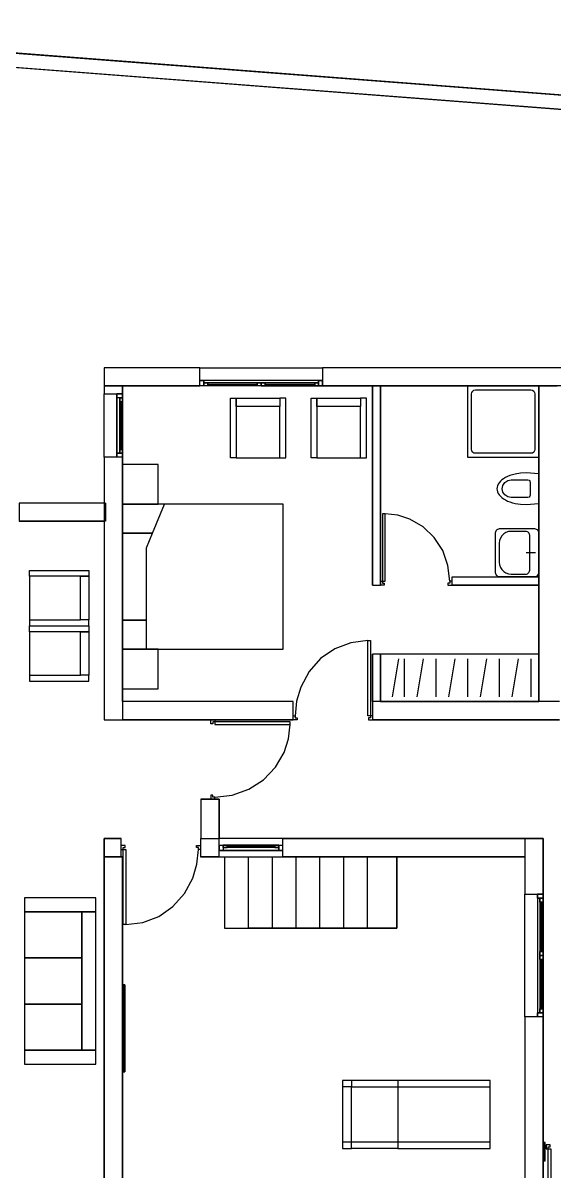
# Model space of a CAD drawing. Header units: metres. Extents: x -21 to 597, y -641 to 166.
# Drawn here: x 287.8 to 421.9, y -294.4 to -4.5 of the extents above; entities that cross this region are included whole.
import ezdxf

# ---------------------------------------------------------------- set-up
doc = ezdxf.new("R2010")
doc.units = ezdxf.units.M

msp = doc.modelspace()

# ---------------------------------------------------------------- linework, layer by layer
for p, q in [((187.09, -4.47), (539.94, -31.65)), ((536.69, -35.01), (183.58, -7.81)), ((332.46, -91.54), (308.33, -91.54)), ((308.33, -91.54), (308.33, -96.14)), ((332.46, -91.54), (363.46, -91.54)), ((332.46, -96.14), (332.46, -91.54)), ((424.63, -91.54), (363.46, -91.54)), ((363.46, -91.54), (363.46, -96.14)), ((332.46, -96.14), (332.46, -94.74)), ((363.46, -94.74), (332.46, -94.74)), ((332.46, -94.74), (333.46, -94.74)), ((333.23, -94.74), (332.46, -94.74)), ((332.46, -95.78), (332.46, -94.74)), ((333.46, -94.74), (333.23, -94.74)), ((333.46, -94.74), (333.46, -95.34)), ((333.46, -94.74), (333.46, -96.14)), ((362.46, -94.74), (333.46, -94.74)), ((333.46, -95.08), (333.46, -94.74)), ((333.46, -96.14), (333.46, -95.08)), ((333.46, -95.34), (333.46, -96.14)), ((347.96, -95.34), (333.46, -95.34)), ((333.46, -95.34), (334.46, -95.34)), ((333.46, -96.14), (333.46, -95.34)), ((334.25, -95.34), (333.46, -95.34)), ((333.46, -95.95), (333.46, -95.34)), ((334.46, -95.34), (334.25, -95.34)), ((334.46, -95.34), (334.46, -95.74)), ((334.46, -95.34), (334.46, -96.14)), ((346.96, -95.34), (334.46, -95.34)), ((334.46, -95.52), (334.46, -95.34)), ((334.46, -96.14), (334.46, -95.52)), ((346.96, -95.74), (346.96, -95.34)), ((346.96, -95.34), (346.96, -96.14)), ((346.96, -95.34), (347.96, -95.34)), ((346.96, -95.97), (346.96, -95.34)), ((347.17, -95.34), (346.96, -95.34)), ((347.96, -95.34), (347.17, -95.34)), ((362.46, -95.34), (347.96, -95.34)), ((347.96, -95.34), (348.96, -95.34)), ((347.96, -95.34), (347.96, -96.14)), ((347.96, -95.54), (347.96, -95.34)), ((348.75, -95.34), (347.96, -95.34)), ((347.96, -96.14), (347.96, -95.54)), ((348.96, -95.34), (348.75, -95.34)), ((348.96, -95.34), (348.96, -95.74)), ((348.96, -95.34), (348.96, -96.14)), ((361.46, -95.34), (348.96, -95.34)), ((348.96, -95.52), (348.96, -95.34)), ((348.96, -96.14), (348.96, -95.52)), ((361.46, -95.74), (361.46, -95.34)), ((361.46, -95.34), (361.46, -96.14)), ((361.46, -95.34), (362.46, -95.34)), ((361.46, -95.97), (361.46, -95.34)), ((361.67, -95.34), (361.46, -95.34)), ((362.46, -95.34), (361.67, -95.34)), ((362.46, -95.34), (362.46, -94.74)), ((362.46, -94.74), (362.46, -96.14)), ((362.46, -94.74), (363.46, -94.74)), ((362.46, -95.8), (362.46, -94.74)), ((362.69, -94.74), (362.46, -94.74)), ((362.46, -95.34), (362.46, -96.14)), ((362.46, -95.34), (362.46, -96.14)), ((362.46, -95.54), (362.46, -95.34)), ((362.46, -96.14), (362.46, -95.54)), ((363.46, -94.74), (362.69, -94.74)), ((363.46, -94.74), (363.46, -96.14)), ((363.46, -95.11), (363.46, -94.74)), ((363.46, -96.14), (363.46, -95.11)), ((308.33, -96.14), (308.33, -98.14)), ((308.33, -96.14), (312.93, -96.14)), ((332.46, -96.14), (308.33, -96.14)), ((308.33, -114.14), (308.33, -98.14)), ((308.33, -98.14), (312.93, -98.14)), ((311.53, -99.14), (311.53, -98.14)), ((311.53, -98.14), (311.53, -114.14)), ((311.53, -98.14), (312.93, -98.14)), ((311.53, -98.14), (311.53, -98.89)), ((311.93, -98.14), (311.53, -98.14)), ((312.93, -98.14), (311.93, -98.14)), ((312.93, -96.14), (312.93, -98.14)), ((312.93, -98.14), (312.93, -99.14)), ((312.93, -98.14), (312.93, -114.14)), ((312.93, -98.14), (312.93, -98.14)), ((312.93, -99.14), (312.93, -98.14)), ((312.93, -98.14), (312.93, -98.43)), ((312.93, -98.43), (312.93, -99.14)), ((332.46, -96.14), (332.46, -95.78)), ((333.46, -96.14), (332.46, -96.14)), ((363.46, -96.14), (332.46, -96.14)), ((333.23, -96.14), (332.46, -96.14)), ((333.46, -96.14), (333.23, -96.14)), ((333.46, -96.14), (333.46, -95.95)), ((334.46, -96.14), (333.46, -96.14)), ((347.96, -96.14), (333.46, -96.14)), ((362.46, -96.14), (333.46, -96.14)), ((334.25, -96.14), (333.46, -96.14)), ((334.46, -96.14), (334.25, -96.14)), ((334.46, -95.74), (334.46, -95.94)), ((334.46, -95.74), (346.96, -95.74)), ((334.46, -95.74), (346.96, -95.74)), ((334.46, -95.94), (334.46, -95.74)), ((334.46, -95.9), (334.46, -95.74)), ((337.19, -95.74), (334.46, -95.74)), ((334.46, -95.94), (334.46, -95.9)), ((346.96, -95.94), (334.46, -95.94)), ((346.96, -95.94), (334.46, -95.94)), ((334.46, -95.94), (334.46, -96.14)), ((344.22, -95.94), (334.46, -95.94)), ((346.96, -96.14), (334.46, -96.14)), ((346.96, -95.74), (337.19, -95.74)), ((346.96, -95.94), (344.22, -95.94)), ((346.96, -95.74), (346.96, -95.94)), ((346.96, -95.74), (346.96, -95.94)), ((346.96, -95.79), (346.96, -95.74)), ((346.96, -95.94), (346.96, -95.79)), ((346.96, -96.14), (346.96, -95.94)), ((346.96, -96.14), (346.96, -95.97)), ((347.96, -96.14), (346.96, -96.14)), ((347.71, -96.14), (346.96, -96.14)), ((347.96, -96.14), (347.71, -96.14)), ((348.96, -96.14), (347.96, -96.14)), ((347.96, -96.14), (362.46, -96.14)), ((348.75, -96.14), (347.96, -96.14)), ((348.96, -96.14), (348.75, -96.14)), ((348.96, -95.74), (348.96, -95.94)), ((348.96, -95.74), (361.46, -95.74)), ((348.96, -95.74), (361.46, -95.74)), ((348.96, -95.94), (348.96, -95.74)), ((348.96, -95.9), (348.96, -95.74)), ((351.69, -95.74), (348.96, -95.74)), ((348.96, -95.94), (348.96, -95.9)), ((361.46, -95.94), (348.96, -95.94)), ((361.46, -95.94), (348.96, -95.94)), ((348.96, -95.94), (348.96, -96.14)), ((358.72, -95.94), (348.96, -95.94)), ((361.46, -96.14), (348.96, -96.14)), ((361.46, -95.74), (351.69, -95.74)), ((361.46, -95.94), (358.72, -95.94)), ((361.46, -95.74), (361.46, -95.94)), ((361.46, -95.74), (361.46, -95.94)), ((361.46, -95.79), (361.46, -95.74)), ((361.46, -95.94), (361.46, -95.79)), ((361.46, -96.14), (361.46, -95.94)), ((361.46, -96.14), (361.46, -95.97)), ((362.46, -96.14), (361.46, -96.14)), ((362.21, -96.14), (361.46, -96.14)), ((362.46, -96.14), (362.21, -96.14)), ((362.46, -96.14), (362.46, -95.8)), ((363.46, -96.14), (362.46, -96.14)), ((362.46, -96.14), (363.46, -96.14)), ((363.19, -96.14), (362.46, -96.14)), ((363.46, -96.14), (363.19, -96.14)), ((363.46, -96.14), (363.46, -96.14)), ((424.63, -96.14), (363.46, -96.14)), ((376.03, -96.14), (378.03, -96.14)), ((376.03, -146.44), (376.03, -96.14)), ((378.03, -96.14), (378.03, -146.44)), ((400.03, -96.14), (400.03, -114.14)), ((401.03, -98.14), (401.11, -97.76)), ((401.03, -112.14), (401.03, -98.14)), ((401.11, -97.76), (401.33, -97.43)), ((401.33, -97.43), (401.65, -97.22)), ((401.65, -97.22), (402.03, -97.14)), ((402.03, -97.14), (416.03, -97.14)), ((416.03, -97.14), (416.42, -97.22)), ((416.42, -97.22), (416.74, -97.43)), ((416.74, -97.43), (416.96, -97.76)), ((416.96, -97.76), (417.03, -98.14)), ((417.03, -98.14), (417.03, -112.14)), ((418.03, -114.14), (418.03, -96.14)), ((418.03, -96.14), (422.63, -96.14)), ((418.03, -175.84), (418.03, -96.14)), ((311.53, -98.89), (311.53, -99.14)), ((311.53, -113.14), (311.53, -99.14)), ((312.33, -99.14), (311.53, -99.14)), ((312.93, -99.14), (311.53, -99.14)), ((312.57, -99.14), (311.53, -99.14)), ((312.33, -99.14), (312.33, -100.14)), ((312.33, -113.14), (312.33, -99.14)), ((312.33, -99.14), (312.93, -99.14)), ((312.93, -99.14), (312.33, -99.14)), ((312.49, -99.14), (312.33, -99.14)), ((312.33, -99.14), (312.33, -99.42)), ((312.33, -99.42), (312.33, -100.14)), ((312.33, -112.14), (312.33, -100.14)), ((312.33, -100.14), (312.55, -100.14)), ((312.33, -100.14), (312.93, -100.14)), ((312.48, -100.14), (312.33, -100.14)), ((312.93, -100.14), (312.48, -100.14)), ((312.93, -99.14), (312.49, -99.14)), ((312.55, -100.14), (312.75, -100.14)), ((312.55, -100.14), (312.55, -112.14)), ((312.71, -100.14), (312.55, -100.14)), ((312.93, -99.14), (312.57, -99.14)), ((312.75, -100.14), (312.71, -100.14)), ((312.75, -100.14), (312.75, -112.14)), ((312.75, -100.14), (312.93, -100.14)), ((312.75, -100.14), (312.75, -109.24)), ((312.93, -100.14), (312.93, -99.14)), ((312.93, -99.14), (312.93, -99.91)), ((312.93, -99.91), (312.93, -100.14)), ((312.93, -112.14), (312.93, -100.14)), ((340.18, -99.24), (341.68, -99.24)), ((340.18, -114.24), (340.18, -99.24)), ((341.68, -99.24), (352.68, -99.24)), ((341.68, -101.34), (341.68, -99.24)), ((341.68, -99.24), (341.68, -114.24)), ((352.68, -101.34), (341.68, -101.34)), ((352.68, -99.24), (352.68, -101.34)), ((354.18, -99.24), (352.68, -99.24)), ((352.68, -114.24), (352.68, -101.34)), ((354.18, -114.24), (354.18, -99.24)), ((360.54, -99.24), (362.04, -99.24)), ((360.54, -114.24), (360.54, -99.24)), ((362.04, -99.24), (373.04, -99.24)), ((362.04, -101.34), (362.04, -99.24)), ((362.04, -99.24), (362.04, -114.24)), ((373.04, -101.34), (362.04, -101.34)), ((373.04, -99.24), (373.04, -101.34)), ((374.54, -99.24), (373.04, -99.24)), ((373.04, -114.24), (373.04, -101.34)), ((374.54, -114.24), (374.54, -99.24)), ((312.75, -109.24), (312.75, -112.14)), ((312.55, -112.14), (312.33, -112.14)), ((312.93, -112.14), (312.33, -112.14)), ((312.33, -112.14), (312.33, -113.14)), ((312.79, -112.14), (312.33, -112.14)), ((312.33, -112.14), (312.33, -112.37)), ((312.33, -112.37), (312.33, -113.14)), ((312.55, -112.14), (312.75, -112.14)), ((312.6, -112.14), (312.55, -112.14)), ((312.75, -112.14), (312.6, -112.14)), ((312.93, -112.14), (312.75, -112.14)), ((312.93, -112.14), (312.79, -112.14)), ((312.93, -113.14), (312.93, -112.14)), ((312.93, -112.14), (312.93, -112.37)), ((312.93, -112.37), (312.93, -113.14)), ((401.11, -112.53), (401.03, -112.14)), ((401.33, -112.85), (401.11, -112.53)), ((401.65, -113.07), (401.33, -112.85)), ((416.74, -112.85), (416.42, -113.07)), ((416.96, -112.53), (416.74, -112.85)), ((417.03, -112.14), (416.96, -112.53)), ((312.93, -114.14), (308.33, -114.14)), ((308.33, -114.14), (308.33, -180.44)), ((311.53, -113.14), (312.33, -113.14)), ((311.53, -113.14), (312.93, -113.14)), ((311.53, -114.14), (311.53, -113.14)), ((311.9, -113.14), (311.53, -113.14)), ((311.53, -113.14), (311.53, -113.39)), ((311.53, -113.39), (311.53, -114.14)), ((312.93, -114.14), (311.53, -114.14)), ((312.54, -114.14), (311.53, -114.14)), ((312.93, -113.14), (311.9, -113.14)), ((312.33, -113.14), (312.93, -113.14)), ((312.33, -113.14), (312.93, -113.14)), ((312.49, -113.14), (312.33, -113.14)), ((312.93, -113.14), (312.49, -113.14)), ((312.93, -114.14), (312.54, -114.14)), ((312.93, -113.14), (312.93, -114.14)), ((312.93, -114.14), (312.93, -113.14)), ((312.93, -113.14), (312.93, -113.39)), ((312.93, -113.39), (312.93, -114.14)), ((312.93, -114.14), (312.93, -114.14)), ((312.93, -114.14), (312.93, -180.44)), ((341.68, -114.24), (340.18, -114.24)), ((341.68, -114.24), (352.68, -114.24)), ((352.68, -114.24), (354.18, -114.24)), ((362.04, -114.24), (360.54, -114.24)), ((362.04, -114.24), (373.04, -114.24)), ((373.04, -114.24), (374.54, -114.24)), ((400.03, -114.14), (418.03, -114.14)), ((402.03, -113.14), (401.65, -113.07)), ((416.03, -113.14), (402.03, -113.14)), ((416.42, -113.07), (416.03, -113.14)), ((321.93, -116), (312.93, -116)), ((312.93, -116), (312.93, -126)), ((321.93, -126), (321.93, -116)), ((410.73, -118.76), (410.15, -119)), ((411.36, -118.56), (410.73, -118.76)), ((412.01, -118.39), (411.36, -118.56)), ((413.41, -118.17), (412.01, -118.39)), ((414.85, -118.09), (413.41, -118.17)), ((418.03, -118.34), (414.85, -118.09)), ((418.03, -125.83), (418.03, -118.34)), ((407.47, -121.7), (407.43, -122.09)), ((407.58, -121.31), (407.47, -121.7)), ((407.75, -120.93), (407.58, -121.31)), ((408, -120.56), (407.75, -120.93)), ((408.31, -120.2), (408, -120.56)), ((408.68, -119.87), (408.31, -120.2)), ((409.12, -119.55), (408.68, -119.87)), ((408.73, -122.09), (408.91, -121.24)), ((408.91, -121.24), (409.42, -120.52)), ((409.61, -119.26), (409.12, -119.55)), ((409.42, -120.52), (410.18, -120.04)), ((410.15, -119), (409.61, -119.26)), ((410.18, -120.04), (411.08, -119.87)), ((411.08, -119.87), (415.25, -119.87)), ((415.25, -119.87), (415.55, -119.95)), ((415.55, -119.95), (415.78, -120.17)), ((415.78, -120.17), (415.86, -120.48)), ((415.86, -120.48), (415.86, -123.7)), ((407.43, -122.09), (407.47, -122.48)), ((407.47, -122.48), (407.58, -122.87)), ((407.58, -122.87), (407.75, -123.25)), ((407.75, -123.25), (408, -123.62)), ((408, -123.62), (408.31, -123.97)), ((408.31, -123.97), (408.68, -124.31)), ((408.68, -124.31), (409.12, -124.63)), ((408.91, -122.94), (408.73, -122.09)), ((409.42, -123.66), (408.91, -122.94)), ((409.12, -124.63), (409.61, -124.92)), ((410.18, -124.14), (409.42, -123.66)), ((411.08, -124.31), (410.18, -124.14)), ((415.25, -124.31), (411.08, -124.31)), ((415.55, -124.22), (415.25, -124.31)), ((415.78, -124), (415.55, -124.22)), ((415.86, -123.7), (415.78, -124)), ((308.63, -125.7), (286.92, -125.7)), ((308.63, -125.7), (308.63, -130.3)), ((353.53, -126), (312.93, -126)), ((312.93, -126), (312.93, -162.6)), ((312.93, -126), (321.93, -126)), ((320.54, -133.32), (323.57, -126)), ((353.53, -162.6), (353.53, -126)), ((409.61, -124.92), (410.15, -125.18)), ((410.15, -125.18), (410.73, -125.42)), ((410.73, -125.42), (411.36, -125.62)), ((411.36, -125.62), (412.01, -125.78)), ((412.01, -125.78), (413.41, -126.01)), ((413.41, -126.01), (414.85, -126.09)), ((414.85, -126.09), (418.03, -125.83)), ((308.63, -130.3), (286.92, -130.3)), ((378.53, -128.44), (378.53, -145.44)), ((379.23, -128.44), (378.53, -128.44)), ((379.23, -145.44), (379.23, -128.44)), ((382.41, -128.77), (379.23, -128.44)), ((385.47, -129.74), (382.41, -128.77)), ((388.81, -131.69), (385.47, -129.74)), ((312.93, -133.32), (320.54, -133.32)), ((320.54, -133.32), (312.93, -133.32)), ((319.02, -136.98), (320.54, -133.32)), ((391.63, -134.4), (388.81, -131.69)), ((407.06, -133.02), (407.03, -133.24)), ((407.03, -133.24), (407.03, -143.24)), ((407.13, -132.81), (407.06, -133.02)), ((407.25, -132.62), (407.13, -132.81)), ((407.41, -132.46), (407.25, -132.62)), ((407.6, -132.34), (407.41, -132.46)), ((407.81, -132.27), (407.6, -132.34)), ((408.03, -132.24), (407.81, -132.27)), ((417.03, -132.24), (408.03, -132.24)), ((417.03, -132.24), (408.03, -132.24)), ((409.72, -133.14), (409.15, -133.5)), ((410.36, -132.92), (409.72, -133.14)), ((411.02, -132.84), (410.36, -132.92)), ((414.72, -132.84), (411.02, -132.84)), ((414.72, -132.84), (411.02, -132.84)), ((414.95, -132.87), (414.72, -132.84)), ((415.16, -132.94), (414.95, -132.87)), ((415.35, -133.06), (415.16, -132.94)), ((415.5, -133.22), (415.35, -133.06)), ((415.62, -133.41), (415.5, -133.22)), ((417.26, -132.27), (417.03, -132.24)), ((417.47, -132.34), (417.26, -132.27)), ((417.66, -132.46), (417.47, -132.34)), ((417.81, -132.62), (417.66, -132.46)), ((417.94, -132.81), (417.81, -132.62)), ((418.01, -133.02), (417.94, -132.81)), ((418.03, -133.24), (418.01, -133.02)), ((393.76, -137.72), (391.63, -134.4)), ((408.1, -135.18), (408.02, -135.84)), ((408.02, -135.84), (408.02, -140.64)), ((408.32, -134.54), (408.1, -135.18)), ((408.68, -133.97), (408.32, -134.54)), ((409.15, -133.5), (408.68, -133.97)), ((415.7, -133.62), (415.62, -133.41)), ((415.72, -133.84), (415.7, -133.62)), ((415.72, -142.64), (415.72, -133.84)), ((319.02, -155.28), (319.02, -136.98)), ((395.08, -141.47), (393.76, -137.72)), ((417.21, -138.24), (414.81, -138.24)), ((395.53, -145.44), (395.08, -141.47)), ((408.02, -140.64), (408.1, -141.31)), ((408.1, -141.31), (408.32, -141.94)), ((408.32, -141.94), (408.68, -142.51)), ((289.48, -142.69), (304.48, -142.69)), ((289.48, -144.19), (289.48, -142.69)), ((289.48, -144.19), (289.48, -155.19)), ((304.48, -144.19), (289.48, -144.19)), ((302.38, -155.19), (302.38, -144.19)), ((302.38, -144.19), (304.48, -144.19)), ((304.48, -142.69), (304.48, -144.19)), ((304.48, -144.19), (304.48, -155.19)), ((396.03, -144.44), (396.03, -146.44)), ((418.03, -144.44), (396.03, -144.44)), ((407.03, -143.24), (407.06, -143.47)), ((407.06, -143.47), (407.13, -143.68)), ((407.13, -143.68), (407.25, -143.87)), ((407.25, -143.87), (407.41, -144.02)), ((407.41, -144.02), (407.6, -144.14)), ((407.6, -144.14), (407.81, -144.22)), ((407.81, -144.22), (408.03, -144.24)), ((408.03, -144.24), (417.03, -144.24)), ((408.68, -142.51), (409.15, -142.99)), ((409.15, -142.99), (409.72, -143.34)), ((409.72, -143.34), (410.36, -143.57)), ((410.36, -143.57), (411.02, -143.64)), ((411.02, -143.64), (414.72, -143.64)), ((414.72, -143.64), (414.95, -143.62)), ((414.95, -143.62), (415.16, -143.54)), ((415.16, -143.54), (415.35, -143.42)), ((415.35, -143.42), (415.5, -143.27)), ((415.5, -143.27), (415.62, -143.08)), ((415.62, -143.08), (415.7, -142.87)), ((415.7, -142.87), (415.72, -142.64)), ((417.03, -144.24), (417.26, -144.22)), ((417.26, -144.22), (417.47, -144.14)), ((417.47, -144.14), (417.66, -144.02)), ((417.66, -144.02), (417.81, -143.87)), ((417.81, -143.87), (417.94, -143.68)), ((417.94, -143.68), (418.01, -143.47)), ((418.01, -143.47), (418.03, -143.24)), ((418.03, -144.44), (418.03, -146.44)), ((376.03, -146.44), (378.03, -146.44)), ((378.03, -145.44), (378.53, -145.44)), ((379.03, -146.44), (378.03, -146.44)), ((378.53, -145.44), (379.23, -145.44)), ((378.53, -145.44), (378.53, -145.94)), ((378.53, -145.94), (379.03, -145.94)), ((379.03, -145.94), (379.03, -146.44)), ((395.03, -145.94), (395.03, -146.44)), ((395.53, -145.94), (395.03, -145.94)), ((395.03, -146.44), (396.03, -146.44)), ((395.53, -145.44), (395.53, -145.94)), ((396.03, -145.44), (395.53, -145.44)), ((418.03, -146.44), (396.03, -146.44)), ((289.48, -155.19), (289.48, -156.69)), ((289.48, -155.19), (302.38, -155.19)), ((304.48, -155.19), (302.38, -155.19)), ((304.48, -156.69), (304.48, -155.19)), ((312.93, -155.28), (319.02, -155.28)), ((319.02, -155.28), (312.93, -155.28)), ((319.02, -162.6), (319.02, -155.28)), ((289.48, -156.69), (304.48, -156.69)), ((289.48, -156.69), (304.48, -156.69)), ((289.48, -158.19), (289.48, -156.69)), ((289.48, -158.19), (289.48, -169.19)), ((304.48, -158.19), (289.48, -158.19)), ((302.38, -169.19), (302.38, -158.19)), ((302.38, -158.19), (304.48, -158.19)), ((304.48, -156.69), (304.48, -158.19)), ((304.48, -158.19), (304.48, -169.19)), ((370.56, -160.97), (366.53, -162.51)), ((374.83, -160.44), (370.56, -160.97)), ((374.83, -160.44), (375.53, -160.44)), ((374.83, -179.44), (374.83, -160.44)), ((375.53, -160.44), (375.53, -179.44)), ((312.93, -162.6), (353.53, -162.6)), ((321.93, -162.6), (312.93, -162.6)), ((312.93, -162.6), (312.93, -172.6)), ((321.93, -172.6), (321.93, -162.6)), ((362.95, -164.99), (360.03, -168.27)), ((366.53, -162.51), (362.95, -164.99)), ((378.03, -163.84), (376.03, -163.84)), ((376.03, -175.84), (376.03, -163.84)), ((378.03, -163.84), (378.03, -163.84)), ((418.03, -163.84), (378.03, -163.84)), ((378.03, -163.84), (378.03, -175.84)), ((382.6, -165.04), (381, -174.64)), ((384.03, -165.04), (384.03, -174.64)), ((388.83, -165.04), (387.23, -174.64)), ((392.03, -165.04), (392.03, -174.64)), ((396.83, -165.04), (395.23, -174.64)), ((400.03, -165.04), (400.03, -174.64)), ((404.83, -165.04), (403.23, -174.64)), ((408.03, -165.04), (408.03, -174.64)), ((412.83, -165.04), (411.23, -174.64)), ((416.03, -165.04), (416.03, -174.64)), ((289.48, -169.19), (289.48, -170.69)), ((289.48, -169.19), (302.38, -169.19)), ((289.48, -170.69), (304.48, -170.69)), ((304.48, -169.19), (302.38, -169.19)), ((304.48, -170.69), (304.48, -169.19)), ((360.03, -168.27), (357.93, -172.17)), ((312.93, -172.6), (321.93, -172.6)), ((357.93, -172.17), (356.88, -175.74)), ((356.03, -175.84), (312.93, -175.84)), ((312.93, -175.84), (312.93, -180.44)), ((356.03, -180.44), (356.03, -175.84)), ((356.88, -175.74), (356.53, -179.44)), ((378.03, -175.84), (376.03, -175.84)), ((423.23, -175.84), (376.03, -175.84)), ((376.03, -175.84), (376.03, -180.44)), ((378.03, -175.84), (418.03, -175.84)), ((422.63, -175.84), (418.03, -175.84)), ((356.03, -179.44), (356.53, -179.44)), ((356.53, -179.44), (356.53, -179.94)), ((375.53, -179.44), (374.83, -179.44)), ((375.53, -179.44), (375.53, -179.94)), ((376.03, -179.44), (375.53, -179.44)), ((308.33, -180.44), (312.93, -180.44)), ((356.03, -180.44), (312.93, -180.44)), ((335.23, -181.44), (335.23, -180.44)), ((335.73, -181.44), (335.23, -181.44)), ((335.73, -180.94), (335.73, -181.44)), ((336.23, -180.94), (335.73, -180.94)), ((336.23, -180.44), (336.23, -180.94)), ((355.23, -180.94), (336.23, -180.94)), ((336.23, -180.94), (336.23, -181.64)), ((336.23, -181.64), (355.23, -181.64)), ((354.86, -185.21), (355.23, -181.64)), ((355.23, -181.64), (355.23, -180.94)), ((357.03, -180.44), (356.03, -180.44)), ((356.53, -179.94), (357.03, -179.94)), ((357.03, -179.94), (357.03, -180.44)), ((375.03, -179.94), (375.03, -180.44)), ((375.53, -179.94), (375.03, -179.94)), ((375.03, -180.44), (376.03, -180.44)), ((423.23, -180.44), (376.03, -180.44)), ((353.78, -188.65), (354.86, -185.21)), ((351.6, -192.4), (353.78, -188.65)), ((348.57, -195.56), (351.6, -192.4)), ((344.86, -197.95), (348.57, -195.56)), ((335.23, -199.44), (335.23, -200.44)), ((335.73, -199.44), (335.23, -199.44)), ((335.73, -199.94), (335.73, -199.44)), ((336.23, -199.94), (335.73, -199.94)), ((336.23, -199.94), (340.67, -199.44)), ((336.23, -200.44), (336.23, -199.94)), ((340.67, -199.44), (344.86, -197.95)), ((332.77, -200.44), (332.77, -210.44)), ((332.77, -200.44), (337.37, -200.44)), ((337.37, -200.44), (337.37, -210.44)), ((308.33, -210.44), (312.62, -210.44)), ((308.33, -215.04), (308.33, -210.44)), ((312.62, -215.04), (312.62, -210.44)), ((332.62, -210.44), (337.37, -210.44)), ((332.62, -210.44), (332.62, -215.04)), ((332.77, -210.44), (337.37, -210.44)), ((353.37, -210.44), (337.37, -210.44)), ((337.37, -215.04), (337.37, -210.44)), ((353.37, -210.44), (414.5, -210.44)), ((353.37, -210.44), (353.37, -215.04)), ((414.5, -210.44), (414.5, -215.04)), ((414.5, -210.44), (414.5, -224.44)), ((414.5, -210.44), (419.1, -210.44)), ((419.1, -210.44), (419.1, -224.44)), ((313.62, -212.15), (312.62, -212.15)), ((312.62, -213.15), (313.12, -213.15)), ((313.12, -212.65), (313.62, -212.65)), ((313.12, -213.15), (313.12, -212.65)), ((313.12, -232.15), (313.12, -213.15)), ((313.12, -213.15), (313.82, -213.15)), ((313.62, -212.65), (313.62, -212.15)), ((313.82, -213.15), (313.82, -232.15)), ((331.62, -212.15), (332.62, -212.15)), ((331.62, -212.65), (331.62, -212.15)), ((332.12, -212.65), (331.62, -212.65)), ((331.76, -216.85), (332.12, -213.15)), ((332.12, -213.15), (332.12, -212.65)), ((332.62, -213.15), (332.12, -213.15)), ((337.37, -212.07), (338.37, -212.07)), ((337.37, -212.07), (353.37, -212.07)), ((337.37, -213.47), (337.37, -212.07)), ((337.37, -212.07), (337.66, -212.07)), ((337.37, -212.07), (337.37, -213.08)), ((337.37, -213.08), (337.37, -213.47)), ((338.37, -213.47), (337.37, -213.47)), ((337.37, -213.47), (353.37, -213.47)), ((337.37, -213.47), (338.12, -213.47)), ((337.66, -212.07), (338.37, -212.07)), ((338.12, -213.47), (338.37, -213.47)), ((339.37, -212.07), (338.37, -212.07)), ((338.37, -212.67), (338.37, -212.07)), ((338.37, -212.07), (338.37, -212.67)), ((338.37, -212.07), (338.37, -213.47)), ((338.37, -212.07), (338.37, -212.51)), ((338.37, -212.07), (339.14, -212.07)), ((338.37, -212.07), (338.37, -212.44)), ((338.37, -212.44), (338.37, -213.47)), ((338.37, -212.51), (338.37, -212.67)), ((338.37, -212.67), (339.37, -212.67)), ((352.37, -212.67), (338.37, -212.67)), ((338.37, -212.67), (338.37, -213.47)), ((338.37, -212.67), (338.65, -212.67)), ((352.37, -213.47), (338.37, -213.47)), ((338.65, -212.67), (339.37, -212.67)), ((339.14, -212.07), (339.37, -212.07)), ((351.37, -212.07), (339.37, -212.07)), ((339.37, -212.25), (339.37, -212.07)), ((339.37, -212.67), (339.37, -212.07)), ((339.37, -212.07), (339.37, -212.53)), ((339.37, -212.45), (339.37, -212.25)), ((339.37, -212.25), (351.37, -212.25)), ((339.37, -212.25), (339.37, -212.3)), ((339.37, -212.25), (348.47, -212.25)), ((339.37, -212.3), (339.37, -212.45)), ((339.37, -212.45), (351.37, -212.45)), ((339.37, -212.67), (339.37, -212.45)), ((339.37, -212.53), (339.37, -212.67)), ((351.37, -212.67), (339.37, -212.67)), ((348.47, -212.25), (351.37, -212.25)), ((351.37, -212.07), (351.37, -212.25)), ((351.37, -212.07), (351.37, -212.67)), ((352.37, -212.07), (351.37, -212.07)), ((351.37, -212.07), (351.37, -212.22)), ((351.37, -212.07), (351.6, -212.07)), ((351.37, -212.22), (351.37, -212.67)), ((351.37, -212.45), (351.37, -212.25)), ((351.37, -212.25), (351.37, -212.4)), ((351.37, -212.4), (351.37, -212.45)), ((351.37, -212.45), (351.37, -212.67)), ((351.37, -212.67), (352.37, -212.67)), ((351.37, -212.67), (351.6, -212.67)), ((351.6, -212.07), (352.37, -212.07)), ((351.6, -212.67), (352.37, -212.67)), ((352.37, -212.67), (352.37, -212.07)), ((352.37, -212.67), (352.37, -212.07)), ((352.37, -213.47), (352.37, -212.07)), ((352.37, -212.07), (353.37, -212.07)), ((352.37, -212.07), (352.37, -212.51)), ((352.37, -212.07), (352.37, -213.1)), ((352.37, -212.07), (352.62, -212.07)), ((352.37, -212.51), (352.37, -212.67)), ((352.37, -213.47), (352.37, -212.67)), ((352.37, -213.1), (352.37, -213.47)), ((353.37, -213.47), (352.37, -213.47)), ((352.37, -213.47), (352.62, -213.47)), ((352.62, -212.07), (353.37, -212.07)), ((352.62, -213.47), (353.37, -213.47)), ((353.37, -212.07), (353.37, -213.47)), ((353.37, -212.07), (353.37, -212.46)), ((353.37, -212.46), (353.37, -213.47)), ((308.33, -215.04), (312.93, -215.04)), ((308.33, -301.68), (308.33, -215.04)), ((312.62, -215.04), (308.33, -215.04)), ((312.93, -215.04), (312.93, -301.68)), ((330.72, -220.42), (331.76, -216.85)), ((337.37, -215.04), (332.62, -215.04)), ((337.37, -215.04), (353.37, -215.04)), ((338.7, -215.04), (338.7, -233.04)), ((344.7, -215.04), (344.7, -233.04)), ((350.7, -215.04), (350.7, -233.04)), ((414.5, -215.04), (353.37, -215.04)), ((356.7, -215.04), (356.7, -233.04)), ((362.7, -215.04), (362.7, -233.04)), ((368.7, -215.04), (368.7, -233.04)), ((374.7, -215.04), (374.7, -233.04)), ((374.7, -215.04), (374.7, -233.04)), ((382.17, -215.04), (374.7, -215.04)), ((382.17, -215.04), (382.17, -233.04)), ((328.62, -224.32), (330.72, -220.42)), ((306.23, -225.4), (288.23, -225.4)), ((288.23, -225.4), (288.23, -228.9)), ((306.23, -228.9), (306.23, -225.4)), ((325.7, -227.6), (328.62, -224.32)), ((414.5, -255.44), (414.5, -224.44)), ((414.5, -224.44), (419.1, -224.44)), ((417.7, -224.44), (419.1, -224.44)), ((417.7, -225.44), (417.7, -224.44)), ((417.7, -224.44), (417.7, -255.44)), ((418.09, -224.44), (417.7, -224.44)), ((417.7, -224.44), (417.7, -225.19)), ((417.7, -225.19), (417.7, -225.44)), ((418.3, -225.44), (417.7, -225.44)), ((417.7, -225.44), (419.1, -225.44)), ((417.7, -225.44), (417.7, -254.44)), ((418.73, -225.44), (417.7, -225.44)), ((419.1, -224.44), (418.09, -224.44)), ((418.3, -225.44), (419.1, -225.44)), ((418.3, -226.44), (418.3, -225.44)), ((418.3, -225.44), (418.3, -239.94)), ((418.3, -225.44), (419.1, -225.44)), ((418.51, -225.44), (418.3, -225.44)), ((418.3, -225.44), (418.3, -226.21)), ((419.1, -225.44), (418.51, -225.44)), ((419.1, -225.44), (418.73, -225.44)), ((419.1, -224.44), (419.1, -255.44)), ((419.1, -224.44), (419.1, -225.44)), ((419.1, -255.44), (419.1, -224.44)), ((419.1, -224.44), (419.1, -224.73)), ((419.1, -224.73), (419.1, -225.44)), ((419.1, -239.94), (419.1, -225.44)), ((419.1, -225.44), (419.1, -226.44)), ((419.1, -225.44), (419.1, -254.44)), ((419.1, -225.44), (419.1, -225.72)), ((419.1, -225.72), (419.1, -226.44)), ((302.73, -228.9), (288.23, -228.9)), ((288.23, -228.9), (288.23, -240.56)), ((288.23, -228.9), (306.23, -228.9)), ((306.23, -228.9), (302.73, -228.9)), ((302.73, -228.9), (302.73, -263.89)), ((302.73, -240.56), (302.73, -228.9)), ((306.23, -263.89), (306.23, -228.9)), ((322.12, -230.08), (325.7, -227.6)), ((418.3, -226.21), (418.3, -226.44)), ((418.7, -226.44), (418.3, -226.44)), ((418.3, -226.44), (419.1, -226.44)), ((418.3, -226.44), (418.3, -238.94)), ((418.91, -226.44), (418.3, -226.44)), ((418.7, -226.44), (418.9, -226.44)), ((418.7, -238.94), (418.7, -226.44)), ((418.7, -238.94), (418.7, -226.44)), ((418.7, -226.44), (418.9, -226.44)), ((418.75, -226.44), (418.7, -226.44)), ((418.7, -226.44), (418.7, -235.92)), ((418.9, -226.44), (418.75, -226.44)), ((418.9, -226.44), (418.9, -238.94)), ((418.9, -226.44), (418.9, -238.94)), ((419.1, -226.44), (418.9, -226.44)), ((418.9, -226.44), (418.9, -229.46)), ((419.1, -226.44), (418.91, -226.44)), ((419.1, -226.44), (419.1, -238.94)), ((313.82, -232.15), (318.09, -231.62)), ((318.09, -231.62), (322.12, -230.08)), ((418.9, -229.46), (418.9, -238.94)), ((313.82, -232.15), (313.12, -232.15)), ((338.7, -233.04), (344.7, -233.04)), ((344.7, -233.04), (350.7, -233.04)), ((382.17, -233.04), (344.7, -233.04)), ((350.7, -233.04), (356.7, -233.04)), ((356.7, -233.04), (362.7, -233.04)), ((362.7, -233.04), (368.7, -233.04)), ((368.7, -233.04), (374.7, -233.04)), ((374.7, -233.04), (382.17, -233.04)), ((418.7, -235.92), (418.7, -238.94)), ((302.73, -240.56), (288.23, -240.56)), ((288.23, -240.56), (288.23, -252.23)), ((288.23, -240.56), (302.73, -240.56)), ((302.73, -252.23), (302.73, -240.56)), ((418.3, -238.94), (418.7, -238.94)), ((418.3, -238.94), (419.1, -238.94)), ((418.3, -239.94), (418.3, -238.94)), ((418.49, -238.94), (418.3, -238.94)), ((418.3, -238.94), (418.3, -239.17)), ((418.3, -239.17), (418.3, -239.94)), ((418.3, -239.94), (419.1, -239.94)), ((418.3, -240.94), (418.3, -239.94)), ((418.3, -239.94), (418.3, -254.44)), ((418.51, -239.94), (418.3, -239.94)), ((418.3, -239.94), (418.3, -240.71)), ((419.1, -238.94), (418.49, -238.94)), ((419.1, -239.94), (418.51, -239.94)), ((418.7, -238.94), (418.9, -238.94)), ((418.9, -238.94), (418.7, -238.94)), ((418.85, -238.94), (418.7, -238.94)), ((418.9, -238.94), (418.85, -238.94)), ((418.9, -238.94), (419.1, -238.94)), ((419.1, -238.94), (419.1, -239.94)), ((419.1, -238.94), (419.1, -239.17)), ((419.1, -239.17), (419.1, -239.94)), ((419.1, -239.94), (419.1, -254.44)), ((419.1, -239.94), (419.1, -240.94)), ((419.1, -239.94), (419.1, -240.22)), ((419.1, -240.22), (419.1, -240.94)), ((418.3, -240.71), (418.3, -240.94)), ((418.7, -240.94), (418.3, -240.94)), ((418.3, -240.94), (419.1, -240.94)), ((418.3, -240.94), (418.3, -253.44)), ((418.91, -240.94), (418.3, -240.94)), ((418.7, -240.94), (418.9, -240.94)), ((418.7, -253.44), (418.7, -240.94)), ((418.7, -253.44), (418.7, -240.94)), ((418.7, -240.94), (418.9, -240.94)), ((418.75, -240.94), (418.7, -240.94)), ((418.7, -240.94), (418.7, -250.42)), ((418.9, -240.94), (418.75, -240.94)), ((418.9, -240.94), (418.9, -253.44)), ((418.9, -240.94), (418.9, -253.44)), ((419.1, -240.94), (418.9, -240.94)), ((418.9, -240.94), (418.9, -243.96)), ((419.1, -240.94), (418.91, -240.94)), ((419.1, -240.94), (419.1, -253.44)), ((418.9, -243.96), (418.9, -253.44)), ((312.93, -250.18), (313.23, -247.36)), ((312.93, -250.18), (313.23, -247.36)), ((313.23, -247.36), (313.53, -247.36)), ((313.53, -247.36), (313.23, -247.36)), ((313.23, -269.36), (313.23, -247.36)), ((313.53, -247.36), (313.53, -269.36)), ((313.53, -269.36), (313.53, -247.36)), ((312.93, -266.54), (312.93, -250.18)), ((418.7, -250.42), (418.7, -253.44)), ((302.73, -252.23), (288.23, -252.23)), ((288.23, -252.23), (288.23, -263.89)), ((288.23, -252.23), (302.73, -252.23)), ((302.73, -263.89), (302.73, -252.23)), ((417.7, -254.44), (418.3, -254.44)), ((417.7, -254.44), (419.1, -254.44)), ((417.7, -255.44), (417.7, -254.44)), ((418.07, -254.44), (417.7, -254.44)), ((417.7, -254.44), (417.7, -254.69)), ((417.7, -254.69), (417.7, -255.44)), ((419.1, -254.44), (418.07, -254.44)), ((418.3, -253.44), (418.7, -253.44)), ((418.3, -253.44), (419.1, -253.44)), ((418.3, -254.44), (418.3, -253.44)), ((418.49, -253.44), (418.3, -253.44)), ((418.3, -253.44), (418.3, -253.67)), ((418.3, -253.67), (418.3, -254.44)), ((418.3, -254.44), (419.1, -254.44)), ((419.1, -254.44), (418.3, -254.44)), ((418.89, -254.44), (418.3, -254.44)), ((419.1, -253.44), (418.49, -253.44)), ((418.7, -253.44), (418.9, -253.44)), ((418.9, -253.44), (418.7, -253.44)), ((418.85, -253.44), (418.7, -253.44)), ((418.9, -253.44), (418.85, -253.44)), ((419.1, -254.44), (418.89, -254.44)), ((418.9, -253.44), (419.1, -253.44)), ((419.1, -253.44), (419.1, -254.44)), ((419.1, -253.44), (419.1, -253.67)), ((419.1, -253.67), (419.1, -254.44)), ((419.1, -254.44), (419.1, -255.44)), ((419.1, -254.44), (419.1, -254.69)), ((419.1, -254.69), (419.1, -255.44)), ((419.1, -255.44), (414.5, -255.44)), ((414.5, -255.44), (414.5, -353.52)), ((419.1, -255.44), (417.7, -255.44)), ((418.71, -255.44), (417.7, -255.44)), ((419.1, -255.44), (418.71, -255.44)), ((419.1, -255.44), (419.1, -353.52)), ((288.23, -263.89), (302.73, -263.89)), ((306.23, -263.89), (288.23, -263.89)), ((288.23, -263.89), (288.23, -267.39)), ((302.73, -263.89), (306.23, -263.89)), ((306.23, -267.39), (306.23, -263.89)), ((312.93, -266.54), (313.23, -269.36)), ((313.23, -269.36), (312.93, -266.54)), ((288.23, -267.39), (306.23, -267.39)), ((313.53, -269.36), (313.23, -269.36)), ((313.23, -269.36), (313.53, -269.36)), ((368.45, -271.47), (368.45, -273.14)), ((370.77, -271.47), (368.45, -271.47)), ((370.77, -271.47), (370.77, -273.14)), ((382.4, -271.47), (370.77, -271.47)), ((382.4, -271.47), (382.4, -273.14)), ((405.75, -271.47), (382.4, -271.47)), ((405.75, -273.14), (405.75, -271.47)), ((368.45, -273.14), (368.45, -288.67)), ((370.77, -273.14), (368.45, -273.14)), ((370.77, -288.67), (370.77, -273.14)), ((370.77, -273.14), (382.4, -273.14)), ((382.4, -273.14), (382.4, -288.67)), ((382.4, -273.14), (405.75, -273.14)), ((405.75, -286.99), (405.75, -273.14)), ((368.45, -286.99), (405.75, -286.99)), ((405.75, -288.67), (405.75, -286.99)), ((368.45, -288.67), (370.77, -288.67)), ((382.4, -288.67), (370.77, -288.67)), ((382.4, -288.67), (405.75, -288.67)), ((419.1, -287.16), (419.57, -287.16)), ((419.1, -291.76), (419.1, -287.16)), ((419.57, -291.76), (419.57, -287.16)), ((420.88, -287.77), (419.88, -287.77)), ((419.88, -287.77), (419.88, -288.77)), ((419.88, -288.77), (420.38, -288.77)), ((420.38, -288.27), (420.88, -288.27)), ((420.38, -288.77), (420.38, -288.27)), ((420.38, -307.77), (420.38, -288.77)), ((420.38, -288.77), (421.07, -288.77)), ((420.88, -288.27), (420.88, -287.77)), ((421.07, -288.77), (421.07, -307.77)), ((419.57, -291.76), (419.1, -291.76))]:
    msp.add_line(p, q)
for points in [[(539.94, -31.65), (539.94, -31.65), (539.94, -31.65), (539.94, -31.65), (503.8, -28.86), (187.09, -4.47), (183.94, -7.47), (183.58, -7.81), (500.52, -32.22), (536.69, -35.01), (536.69, -35.01), (587.61, -490.99), (593.42, -543.02), (578.56, -545.17), (426.5, -567.13), (426.96, -570.31), (427.01, -570.7), (579.07, -548.73), (597.38, -546.09), (597.38, -546.09), (597.38, -546.09), (545.82, -84.34), (539.94, -31.65)], [(308.33, -96.14), (308.33, -97.25), (308.33, -98.14), (309.63, -98.14), (312.93, -98.14), (312.93, -97.25), (312.93, -96.14), (321.57, -96.14), (332.46, -96.14), (332.46, -94.94), (332.46, -91.54), (321.57, -91.54), (308.33, -91.54), (308.33, -93.33), (308.33, -96.14)], [(308.33, -143.64), (308.33, -180.44), (310.18, -180.44), (312.93, -180.44), (336.86, -180.44), (356.03, -180.44), (356.03, -177.89), (356.03, -175.84), (336.86, -175.84), (312.93, -175.84), (312.93, -143.64), (312.93, -114.14), (311.64, -114.14), (308.33, -114.14), (308.33, -125.7), (296.44, -125.7), (286.92, -125.7), (286.92, -127.08), (286.92, -130.3), (296.44, -130.3), (308.33, -130.3)], [(337.37, -215.04), (337.37, -213.75), (337.37, -210.44), (337.37, -204.89), (337.37, -200.44), (335.32, -200.44), (332.77, -200.44), (332.77, -204.89), (332.77, -210.44), (332.62, -210.44), (332.62, -213), (332.62, -215.04), (336.03, -215.04)], [(380.57, -215.04), (414.5, -215.04), (414.5, -222.08), (414.5, -224.44), (415.79, -224.44), (419.1, -224.44), (419.1, -222.08), (419.1, -212.82), (419.1, -210.44), (416.35, -210.44), (414.5, -210.44), (380.57, -210.44), (353.37, -210.44), (353.37, -211.74), (353.37, -215.04)], [(378.9, -215.04), (378.45, -215.04), (378.23, -215.04), (374.7, -215.04), (374.7, -222.45), (374.7, -233.04), (378.23, -233.04), (378.45, -233.04), (378.9, -233.04), (379.25, -233.04), (379.54, -233.04), (379.77, -233.04), (382.17, -233.04), (382.17, -224.77), (382.17, -215.04), (379.77, -215.04), (379.54, -215.04), (379.25, -215.04)], [(313.39, -247.36), (313.23, -247.36), (313.03, -249.25), (312.93, -250.18), (312.93, -257.61), (312.93, -266.54), (313.05, -267.66), (313.23, -269.36), (313.38, -269.36), (313.53, -269.36), (313.53, -258.93), (313.53, -247.36)], [(414.5, -325.93), (414.5, -353.52), (415.79, -353.52), (419.1, -353.52), (419.1, -325.93), (419.1, -291.76), (419.36, -291.76), (419.58, -291.76), (419.58, -289.2), (419.58, -287.16), (419.36, -287.16), (419.1, -287.16), (419.1, -255.44), (417.81, -255.44), (414.5, -255.44)]]:
    msp.add_lwpolyline(points, close=True)
for points in [[(424.63, -91.54), (401.8, -91.54), (388.2, -91.54), (376.08, -91.54), (363.46, -91.54), (363.46, -92.75), (363.46, -96.14), (376.03, -96.14), (376.03, -127.83), (376.03, -146.44), (377.29, -146.44), (378.03, -146.44), (378.03, -127.83), (378.03, -96.14), (388.2, -96.14), (401.8, -96.14), (418.03, -96.14), (418.03, -128.18), (418.03, -144.44), (405.82, -144.44), (396.03, -144.44), (396.03, -145.55), (396.03, -146.44), (405.82, -146.44), (418.03, -146.44), (418.03, -175.84), (402.23, -175.84), (378.03, -175.84), (378.03, -168.28), (378.03, -163.84), (376.77, -163.84), (376.03, -163.84), (376.03, -168.28), (376.03, -175.84), (376.03, -178.4), (376.03, -180.44), (402.23, -180.44), (423.23, -180.44)], [(312.93, -297.08), (312.93, -266.86), (312.93, -215.04), (312.62, -215.04), (312.62, -212.49), (312.62, -210.44), (310.71, -210.44), (308.33, -210.44), (308.33, -212.29), (308.33, -215.04), (308.33, -215.04), (308.33, -249.87), (308.33, -297.08)]]:
    msp.add_lwpolyline(points)

doc.saveas('drawing.dxf')
